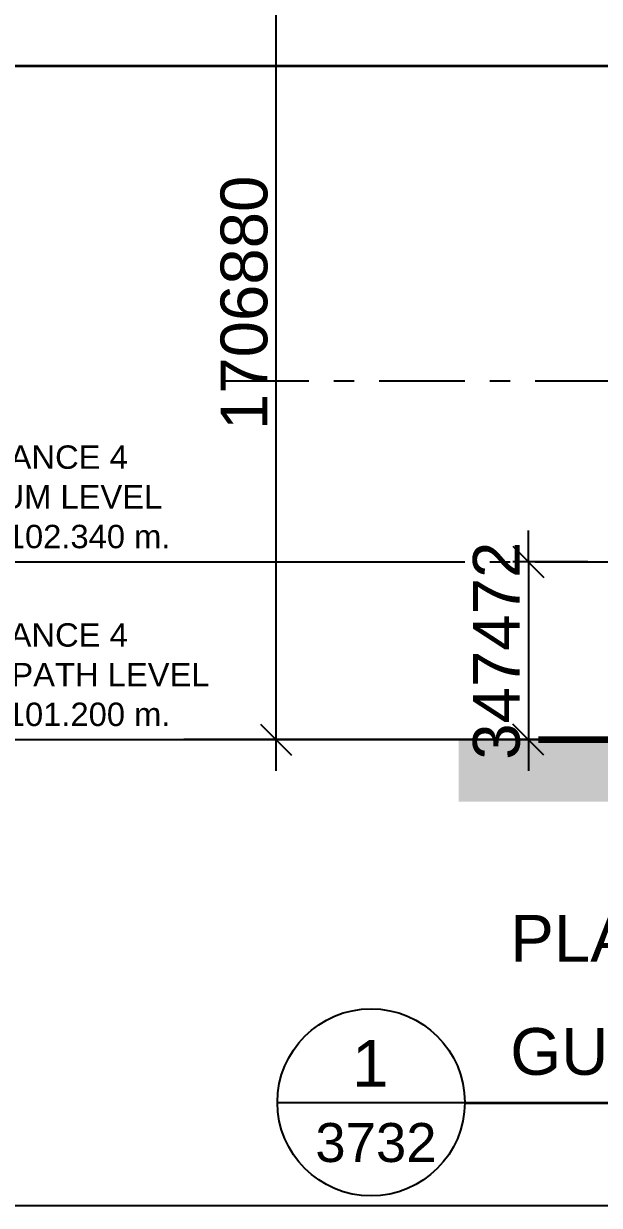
# Model space of a CAD drawing. Header units: millimetres. Extents: x 663313 to 1226001, y 1431724 to 1620898.
# Drawn here: x 839104 to 842791, y 1505819 to 1513395 of the extents above; entities that cross this region are included whole.
import ezdxf

# ---------------------------------------------------------------- set-up
doc = ezdxf.new("R2010")
doc.units = ezdxf.units.MM
doc.linetypes.add('DPA_Grid _ Level 100', pattern=[1000, 550, -160, 130, -160])
doc.layers.get('Defpoints').update_dxf_attribs({"color": 140})
doc.layers.add('000 - 0_HIDE_OBJ_FRAMING_DEF_SUB', color=1, linetype='Continuous', plot=False)
for name, color, linetype in [('000 - 0_SYM_DWG_GRIDLINE_MAIN_COLOR_251', 251, 'Continuous'), ('000 - 0_SYM_DWG_GROUND_MAIN_COLOR_40', 40, 'Continuous'), ('000 - 0_SYM_DWG_LEVEL_MAIN_COLOR_2', 2, 'Continuous'), ('000 - 0_SYM_DWG_LEVEL_TEXT', 3, 'Continuous'), ('000 - CONCRETE_COL_HATCH_', 251, 'Continuous'), ('000 - CONCRETE_COL_WIPEOUT_', 250, 'Continuous'), ('_PP-Dim', 1, 'Continuous')]:
    doc.layers.add(name, color=color, linetype=linetype)
doc.layers.add('000 - CONCRETE_EX_BUILDING_CUT_COLOR_40', color=40, linetype='Continuous', lineweight=120)
doc.layers.add('A-GENM', color=29, linetype='Continuous', lineweight=9)
doc.styles.add('Arial_1', font='arial.ttf', dxfattribs={"height": 125})
doc.styles.add('Arial_2', font='arial.ttf', dxfattribs={"height": 300})
doc.dimstyles.new('DPA-DIM-3_0_T-T', dxfattribs={"dimscale": 304.8, "dimtxt": 1.004192, "dimasz": 0.656168, "dimexe": 0.328084, "dimexo": 0.0625, "dimgap": 0.164042, "dimtad": 1, "dimdec": 0, "dimlfac": 304.8, "dimzin": 0, "dimdsep": 46, "dimtxsty": 'Arial_2', "dimblk1": 'OBLIQUE', "dimblk2": 'OBLIQUE', "dimsah": 1, "dimcen": 0.09, "dimdle": 0.656168, "dimadec": 8, "dimazin": 0, "dimtfac": 1, "dimtdec": 4, "dimtix": 1, "dimtmove": 0, "dimatfit": 3, "dimfxl": 0.004306, "dimfxlon": 1, "dimtvp": 1, "dimtolj": 1, "dimtzin": 0, "dimarcsym": 2})

# ---------------------------------------------------------------- blocks, each defined once
blk = doc.blocks.new('A$Cbc3bdfda')
at = {"layer": 'Defpoints'}
blk.add_lwpolyline([(0, -400), (775, -400), (775, 0), (0, 0)], close=True, dxfattribs=at)
blk = doc.blocks.new('Callout Symbol - UP-Down-4481380-ENT 4 ELE-2 sheet')
at = {"layer": '000 - 0_HIDE_OBJ_FRAMING_DEF_SUB', "lineweight": 25}
blk.add_line((-161615.9, 105521), (-160415.9, 105521), dxfattribs=at)
blk.add_circle((-161015.9, 105521), 600, dxfattribs=at)
blk = doc.blocks.new('_Oblique')
at = {"color": 0, "linetype": 'ByBlock', "lineweight": -2}
blk.add_line((-0.5, -0.5), (0.5, 0.5), dxfattribs=at)
blk = doc.blocks.new('*D3590')
at = {"layer": '000 - 0_HIDE_OBJ_FRAMING_DEF_SUB', "color": 0, "lineweight": -2, "transparency": 16777216}
for p, q in [((-50893.9, 1140), (-50893.9, 1340)), ((-50512.9, 1140), (-50993.9, 1140)), ((-50893.9, 1140), (-50893.9, 0)), ((-50512.9, 0), (-50993.9, 0)), ((-50893.9, 0), (-50893.9, -200))]:
    blk.add_line(p, q, dxfattribs=at)
at = {"layer": 'Defpoints', "color": 0, "transparency": 16777216}
for p in [(-50493.9, 1140), (-50493.9, 0), (-50893.9, 0)]:
    blk.add_point(p, dxfattribs=at)
at = {"layer": '000 - 0_HIDE_OBJ_FRAMING_DEF_SUB', "color": 0, "lineweight": -2, "transparency": 16777216, "xscale": 200, "yscale": 200, "zscale": 200}
for p, rotation in [((-50893.9, 1140), 270), ((-50893.9, 0), 90)]:
    blk.add_blockref('_Oblique', p, dxfattribs=dict(at, rotation=rotation))
at = {"layer": '000 - 0_HIDE_OBJ_FRAMING_DEF_SUB', "color": 0, "transparency": 16777216, "insert": (-51097.2, 570), "char_height": 300, "width": 1107.531, "attachment_point": 5, "rotation": 90, "style": 'Arial_2'}
blk.add_mtext('\\A1;347472', dxfattribs=at)
blk = doc.blocks.new('*D3593')
at = {"layer": '000 - 0_HIDE_OBJ_FRAMING_DEF_SUB', "color": 0, "lineweight": -2, "transparency": 16777216}
for p, q in [((-52510.8, 5800), (-52510.8, -200)), ((-52129.8, 5600), (-52610.8, 5600)), ((-52129.8, 0), (-52610.8, 0))]:
    blk.add_line(p, q, dxfattribs=at)
at = {"layer": 'Defpoints', "color": 0, "transparency": 16777216}
for p in [(-52110.8, 5600), (-52110.8, 0), (-52510.8, 0)]:
    blk.add_point(p, dxfattribs=at)
at = {"layer": '000 - 0_HIDE_OBJ_FRAMING_DEF_SUB', "color": 0, "lineweight": -2, "transparency": 16777216, "xscale": 200, "yscale": 200, "zscale": 200}
for p, rotation in [((-52510.8, 5600), 90), ((-52510.8, 0), 270)]:
    blk.add_blockref('_Oblique', p, dxfattribs=dict(at, rotation=rotation))
at = {"layer": '000 - 0_HIDE_OBJ_FRAMING_DEF_SUB', "color": 0, "transparency": 16777216, "insert": (-52713.9, 2800), "char_height": 300, "width": 1107.531, "attachment_point": 5, "rotation": 90, "style": 'Arial_2'}
blk.add_mtext('\\A1;1706880', dxfattribs=at)
blk = doc.blocks.new('*U4810')
at = {"layer": '000 - 0_SYM_DWG_LEVEL_MAIN_COLOR_2'}
blk.add_hatch(color=256, dxfattribs=at).paths.add_polyline_path([(-80.41, 5.18), (-83.4, 0), (-86.39, 5.18)])
blk.add_point((0, 0))
at = {"layer": '000 - 0_SYM_DWG_GRIDLINE_MAIN_COLOR_251'}
blk.add_lwpolyline([(-83.4, 0), (-23.4, 0), (-18.9, 0), (-14.4, 0)], dxfattribs=at)
at = {"layer": '000 - 0_SYM_DWG_LEVEL_MAIN_COLOR_2', "lineweight": 25}
for p, q in [((-80.41, 5.18), (-86.39, 5.18)), ((-86.39, 5.18), (-83.4, 0)), ((-83.4, 0), (-80.41, 5.18))]:
    blk.add_line(p, q, dxfattribs=at)
at = {"layer": '000 - 0_SYM_DWG_LEVEL_TEXT', "style": 'Arial_1'}
for tag, p in [('LV_NAME_1', (-79.18, 11.92)), ('LV_NAME_2', (-79.19, 6.83)), ('LV_NAME_3', (-79.2, 1.74))]:
    blk.add_attdef(tag, p, '', height=3, dxfattribs=at)
blk = doc.blocks.new('W-1-PP18-ST_ENT4_REV00_20260601-021503_ELEVATION_2_DIMS')
at = {"color": 6, "xscale": 50, "yscale": 50, "zscale": 50}
for p, values in [((-25213.4, 102340), {'LV_NAME_1': 'ENTRANCE 4', 'LV_NAME_2': 'PODIUM LEVEL', 'LV_NAME_3': 'FFL +102.340 m.'}), ((-25213.4, 101200), {'LV_NAME_1': 'ENTRANCE 4', 'LV_NAME_2': 'FOOTPATH LEVEL', 'LV_NAME_3': 'FFL +101.200 m.'})]:
    blk.add_blockref('*U4810', p, dxfattribs=at).add_auto_attribs(values)
blk = doc.blocks.new('*U5405')
at = {"layer": '000 - CONCRETE_COL_HATCH_'}
h = blk.add_hatch(dxfattribs=at)
h.set_pattern_fill('EARTH', color=256, scale=0.5, angle=45)
h.set_pattern_definition([(45, (68827.957, -831398.828), (0, 4.49012806), [3.175, -3.175]), (45, (68827.115, -831397.986), (0, 4.49012806), [3.175, -3.175]), (45, (68826.273, -831397.1442), (0, 4.49012806), [3.175, -3.175]), (135, (68826.273, -831396.583), (-4.49012806, 0), [3.175, -3.175]), (135, (68827.115, -831395.741), (-4.49012806, 0), [3.175, -3.175]), (135, (68827.957, -831394.899), (-4.49012806, 0), [3.175, -3.175])])
h.paths.add_polyline_path([(0, 0), (34414, 0), (34414, 398), (0, 398)])
blk = doc.blocks.new('A$Cc320a9d8')
at = {"layer": '000 - 0_HIDE_OBJ_FRAMING_DEF_SUB', "lineweight": 35}
for p, q in [((-46884.5757, 4316.9001), (-54461.2656, 4316.9001)), ((-40847.872, -2329.6734), (-51301.8651, -2329.6734))]:
    blk.add_line(p, q, dxfattribs=at)
at = {"layer": '000 - 0_HIDE_OBJ_FRAMING_DEF_SUB', "linetype": 'DPA_Grid _ Level 100'}
for p, q in [((-52850.2314, 2300), (0, 2300)), ((-52850.2314, 1140), (0, 1140)), ((-52850.2314, 0), (0, 0))]:
    blk.add_line(p, q, dxfattribs=at)
at = {"layer": 'A-GENM'}
blk.add_line((-15675.6341, 2), (-53101.6895, 2), dxfattribs=at)
at = {"layer": '000 - 0_HIDE_OBJ_FRAMING_DEF_SUB', "lineweight": 35}
blk.add_blockref('Callout Symbol - UP-Down-4481380-ENT 4 ELE-2 sheet', (109114.0776, -107846.5735), dxfattribs=at)
at = {"layer": '000 - 0_HIDE_OBJ_FRAMING_DEF_SUB', "char_height": 300, "attachment_point": 1, "style": 'Arial_2'}
for s, insert, width in [('PLASTER LIGHT GRAY COLOUR ', (-51010.1241, -1124.3442), 8105.060625), ('GUARD RAIL', (-51010.1241, -1849.1479), 3142.615)]:
    blk.add_mtext(s, dxfattribs=dict(at, insert=insert, width=width))
at = {"layer": '000 - 0_HIDE_OBJ_FRAMING_DEF_SUB', "lineweight": 9, "attachment_point": 1}
for s, insert, char_height, width, style in [('1', (-52022.6641, -1925.72), 300, 288.6075, 'Arial_2'), ('3732', (-52258.7946, -2458.0336), 250, 929.9575, 'Arial_1')]:
    blk.add_mtext(s, dxfattribs=dict(at, insert=insert, char_height=char_height, width=width, style=style))
at = {"layer": '000 - 0_HIDE_OBJ_FRAMING_DEF_SUB'}
for base, p1, p2, override, picture, middle in [((-52510.7595, 0), (-52110.7595, 5600), (-52110.7595, 0), {"dimpost": '<>', "dimfxl": 5600}, '*D3593', (-52713.9314, 2800)), ((-50893.8814, 0), (-50493.8814, 1140), (-50493.8814, 0), {"dimpost": '<>', "dimfxl": 1140}, '*D3590', (-51097.1556, 570))]:
    dim = blk.add_linear_dim(base=base, p1=p1, p2=p2, angle=90, dimstyle='DPA-DIM-3_0_T-T', override=override, dxfattribs=at)
    dim.commit()
    dim.dimension.update_dxf_attribs({"geometry": picture, "text_midpoint": middle})

msp = doc.modelspace()

# ---------------------------------------------------------------- linework, layer by layer
at = {"layer": '000 - CONCRETE_EX_BUILDING_CUT_COLOR_40'}
msp.add_line((842402.5634, 1508805.0011), (875663.6789, 1508805.0011), dxfattribs=at)

# ---------------------------------------------------------------- block references
at = {"color": 1}
msp.add_blockref('W-1-PP18-ST_ENT4_REV00_20260601-021503_ELEVATION_2_DIMS', (867616.0065, 1407605.0011), dxfattribs=at)
at = {"layer": '_PP-Dim', "xscale": 50, "yscale": 50, "zscale": 50}
msp.add_blockref('A$Cbc3bdfda', (837862.5634, 1525819.1136), dxfattribs=at)

# ---------------------------------------------------------------- next in the draw order: block references
msp.add_blockref('A$Cc320a9d8', (893230.7929, 1508805.0011))

# ---------------------------------------------------------------- next in the draw order: block references
msp.add_blockref('*U5405', (841890.1923, 1508407.0012))

# ---------------------------------------------------------------- next in the draw order: linework, layer by layer
at = {"layer": '000 - 0_SYM_DWG_GROUND_MAIN_COLOR_40'}
msp.add_lwpolyline([(841890.1923, 1508805.0011), (876304.1708, 1508805.0011)], dxfattribs=at)

doc.saveas('drawing.dxf')
